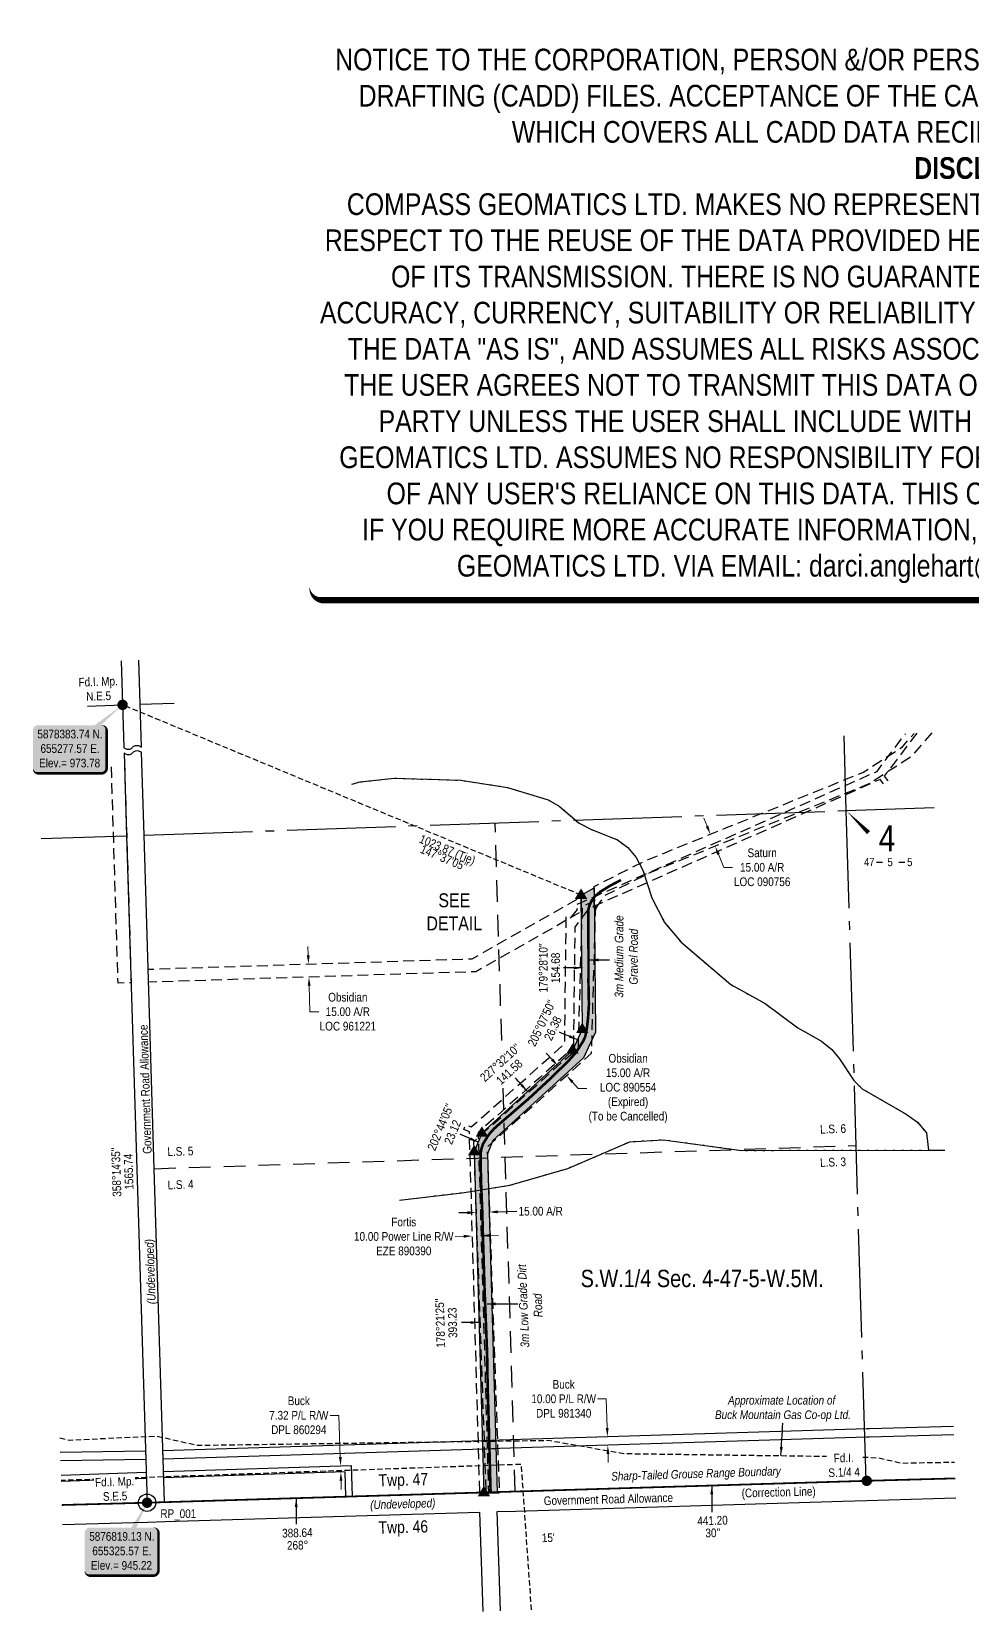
# Model space of a CAD drawing. Extents: x 655193 to 657088, y 5876694 to 5878514.
# Drawn here: x 655193 to 656277, y 5876694 to 5878514 of the extents above; entities that cross this region are included whole.
import ezdxf
from ezdxf.enums import TextEntityAlignment as Align

# ---------------------------------------------------------------- set-up
doc = ezdxf.new("R2010")
doc.units = 0
doc.header["$LTSCALE"] = 5
doc.header["$PDSIZE"] = 0.5
for name, pattern in [('DASHDOT2', [12.7, 6.35, -3.175, 0, -3.175]), ('foc-ACCESSROAD', [3.75, 2.5, -1.25]), ('foc-FLOWLINE', [3.75, 2.5, -1.25]), ('foc-LSD', [8, 5, -3]), ('foc-QUARTERLINE', [33, 25, -3, 2, -3]), ('foc-TIELINE', [1.875, 1.25, -0.625]), ('foc-WHEELTRACKS', [2, 0.4, -1.6]), ('UG_PIPE', [1.875, 1.25, -0.625])]:
    doc.linetypes.add(name, pattern=pattern)
doc.layers.get('Defpoints').update_dxf_attribs({"color": 9})
for name, color, linetype in [('10', 1, 'Continuous'), ('9', 3, 'Continuous'), ('AS-PIPE-UG', 44, 'UG_PIPE'), ('AS-PIPE-UG-T', 44, 'Continuous'), ('AS-ROADS', 254, 'Continuous'), ('AS-WILDLIFE', 131, 'DASHDOT2'), ('C-AR', 13, 'foc-ACCESSROAD'), ('C-SYMBOL', 7, 'Continuous'), ('D-TXT', 6, 'Continuous'), ('DETAIL-T', 7, 'Continuous'), ('F-AR', 190, 'foc-ACCESSROAD'), ('F-EZE', 190, 'foc-FLOWLINE'), ('F-RW', 190, 'Continuous'), ('L-BD', 7, 'Continuous'), ('L-MON', 1, 'Continuous'), ('L-ROAD-T', 7, 'Continuous'), ('L-SEC', 7, 'Continuous'), ('L-SECLBL', 7, 'Continuous'), ('L-SECQ', 8, 'foc-QUARTERLINE'), ('L-SECTION-LSD', 7, 'foc-LSD'), ('L-TIE', 7, 'foc-TIELINE'), ('P-PROPOSED', 10, 'Continuous'), ('P-PROPOSED-H', 21, 'Continuous'), ('P-TXT', 4, 'Continuous'), ('T-WATER-P3', 160, 'foc-WHEELTRACKS')]:
    doc.layers.add(name, color=color, linetype=linetype)
for name, color, linetype, lineweight in [('C-AR-T', 13, 'Continuous', 9), ('F-AR-T', 190, 'Continuous', 9), ('F-EZE-T', 190, 'Continuous', 9), ('F-RW-T', 190, 'Continuous', 9), ('T-TEXT', 48, 'Continuous', 18)]:
    doc.layers.add(name, color=color, linetype=linetype, lineweight=lineweight)
doc.layers.add('DISCLAIMER', color=7, linetype='Continuous', plot=False)
doc.styles.add('100L', font='ARIALN.TTF', dxfattribs={"height": 11})
doc.styles.add('175L', font='ARIALN.TTF', dxfattribs={"height": 20})
doc.styles.add('240', font='ARIALN.TTF', dxfattribs={"height": 30})
doc.styles.add('80', font='ARIALN.TTF', dxfattribs={"height": 10})
doc.styles.add('80CG', font='ARIALN.TTF', dxfattribs={"height": 10})
doc.styles.add('80L', font='ARIALN.TTF', dxfattribs={"height": 10})
doc.styles.add('80LS', font='ARIALNI.TTF', dxfattribs={"height": 10})
doc.styles.add('foc-LtypeFont', font='ARIALN.TTF', dxfattribs={"height": 7.35})
doc.styles.add('SIMPLEX', font='ARIALN.TTF')
doc.linetypes.add('foc-TOPO-flowdirection-NOLINE', pattern='A,0,[">",foc-LtypeFont,S=0.3,R=0,X=0,Y=-0.945],-20,[">",foc-LtypeFont,S=0.3,R=0,X=0,Y=-0.945],0', length=20)
doc.dimstyles.new('Compass 5 000', dxfattribs={"dimscale": 5, "dimtxt": 9, "dimasz": 2, "dimexe": 0.2, "dimexo": 0.0625, "dimgap": 0.5, "dimtad": 0, "dimtih": 1, "dimtoh": 1, "dimzin": 0, "dimdsep": 46, "dimtxsty": '80CG', "dimcen": 0.1, "dimse1": 1, "dimse2": 1, "dimclrd": 256, "dimclrt": 256, "dimaunit": 1, "dimadec": 4, "dimazin": 0, "dimtfac": 0.06, "dimtofl": 0, "dimtmove": 0, "dimatfit": 1, "dimfxl": 0.2, "dimtolj": 1, "dimtzin": 0, "dimlwd": -1, "dimarcsym": 0})

# ---------------------------------------------------------------- blocks, each defined once
blk = doc.blocks.new('L-SECLBL')
at = {"layer": '9', "color": 7}
for p, q in [((-5.1, -27.8), (-12.3, -27.8)), ((20.7, -27.8), (13.5, -27.8))]:
    blk.add_line(p, q, dxfattribs=at)
at = {"layer": '10', "color": 2, "style": 'SIMPLEX'}
blk.add_attdef('SEC', text='', height=30, dxfattribs=at).set_placement((0, 0), align=Align.MIDDLE)
at = {"layer": '10', "color": 5, "style": '80L'}
blk.add_attdef('TWP', text='', height=9.5, dxfattribs=at).set_placement((-14.4, -27.4), align=Align.MIDDLE_RIGHT)
blk.add_attdef('RGE', text='', height=9.5, dxfattribs=at).set_placement((3.6, -27.4), align=Align.MIDDLE_CENTER)
blk.add_attdef('MER', text='', height=9.5, dxfattribs=at).set_placement((23.2, -27.4), align=Align.MIDDLE_LEFT)
blk = doc.blocks.new('*D30')
at = {"layer": 'C-AR-T', "transparency": 16777216}
for p, q in [((655511.3, 5877449.9), (655510.9, 5877459.9)), ((655512.4, 5877414.9), (655513.3, 5877384.9)), ((655513.3, 5877384.9), (655523.3, 5877384.9))]:
    blk.add_line(p, q, dxfattribs=at)
for points in [[(655512.9, 5877449.9), (655509.6, 5877449.8), (655511.6, 5877439.9)], [(655514, 5877414.9), (655510.7, 5877414.8), (655512.1, 5877424.9)]]:
    blk.add_solid(points, dxfattribs=at)
at = {"layer": 'Defpoints', "color": 0, "transparency": 16777216}
for p in [(655548.2, 5877441), (655512.1, 5877424.9), (655548.7, 5877426)]:
    blk.add_point(p, dxfattribs=at)
at = {"layer": 'C-AR-T', "transparency": 16777216, "insert": (655556.9, 5877384.9), "char_height": 10, "attachment_point": 5, "style": '80CG'}
blk.add_mtext('\\A1;Obsidian\\P15.00 A/R\\PLOC 961221', dxfattribs=at)
blk = doc.blocks.new('*D31')
at = {"layer": 'Defpoints', "color": 0, "transparency": 16777216}
for p in [(655856, 5876895.3), (655889.6, 5876896.4), (655889.9, 5876886.4)]:
    blk.add_point(p, dxfattribs=at)
at = {"layer": 'F-RW-T', "transparency": 16777216}
for p, q in [((655854.7, 5876938.8), (655844.7, 5876938.8)), ((655855.7, 5876905.3), (655854.7, 5876938.8)), ((655856.7, 5876875.4), (655857, 5876865.4))]:
    blk.add_line(p, q, dxfattribs=at)
for points in [[(655857.4, 5876905.4), (655854.1, 5876905.3), (655856, 5876895.3)], [(655858.3, 5876875.4), (655855, 5876875.3), (655856.4, 5876885.3)]]:
    blk.add_solid(points, dxfattribs=at)
at = {"layer": 'F-RW-T', "transparency": 16777216, "insert": (655805.6, 5876938.8), "char_height": 10, "attachment_point": 5, "style": '80CG'}
blk.add_mtext('\\A1;Buck\\P10.00 P/L R/W\\PDPL 981340', dxfattribs=at)
blk = doc.blocks.new('*D32')
at = {"layer": 'Defpoints', "color": 0, "transparency": 16777216}
for p in [(655446, 5876858.4), (655548.6, 5876861.7), (655446.2, 5876851.1)]:
    blk.add_point(p, dxfattribs=at)
at = {"layer": 'F-RW-T', "transparency": 16777216}
for p, q in [((655546.7, 5876919.8), (655536.7, 5876919.8)), ((655548.2, 5876871.7), (655546.7, 5876919.8)), ((655549.1, 5876844.4), (655549.4, 5876834.4))]:
    blk.add_line(p, q, dxfattribs=at)
for points in [[(655549.9, 5876871.8), (655546.6, 5876871.6), (655548.6, 5876861.7)], [(655550.8, 5876844.4), (655547.4, 5876844.3), (655548.8, 5876854.4)]]:
    blk.add_solid(points, dxfattribs=at)
at = {"layer": 'F-RW-T', "transparency": 16777216, "insert": (655500.4, 5876919.8), "char_height": 10, "attachment_point": 5, "style": '80CG'}
blk.add_mtext('\\A1;Buck\\P7.32 P/L R/W\\PDPL 860294', dxfattribs=at)
blk = doc.blocks.new('fdia')
at = {"color": 255, "const_width": 1}
blk.add_lwpolyline([(-0.5, 0, 1), (0.5, 0, 1)], format="xyb", close=True, dxfattribs=at)
blk = doc.blocks.new('Fdiaa')
blk.add_blockref('fdia', (0, 0))
blk = doc.blocks.new('fdib')
at = {"color": 1, "const_width": 1.6}
blk.add_lwpolyline([(-0.4, 0, 1), (0.4, 0, 1)], format="xyb", close=True, dxfattribs=at)
at = {"color": 1}
blk.add_circle((0, 0), 0.8, dxfattribs=at)
blk = doc.blocks.new('Fdibb')
blk.add_blockref('fdib', (0, 0))
blk = doc.blocks.new('fdicc')
for name in ['Fdibb', 'Fdiaa']:
    blk.add_blockref(name, (0, 0))
blk = doc.blocks.new('FDI')
blk.add_blockref('fdicc', (0, 0))
blk = doc.blocks.new('TRIA')
blk.add_hatch(color=255).paths.add_polyline_path([(-0.04, 1.52), (-1.47, -0.87), (1.39, -0.87)])
blk = doc.blocks.new('TRIAA')
blk.add_blockref('TRIA', (0, 0))
blk = doc.blocks.new('TRIB')
at = {"color": 1}
blk.add_lwpolyline([(-1.12, -0.67), (-0.04, 1.13), (1.04, -0.67)], close=True, dxfattribs=at)
blk = doc.blocks.new('TRIBB')
blk.add_blockref('TRIB', (0, 0))
blk = doc.blocks.new('TRICC')
for name in ['TRIAA', 'TRIBB']:
    blk.add_blockref(name, (0, 0))
blk = doc.blocks.new('plspike')
blk.add_blockref('TRICC', (0, 0))
blk = doc.blocks.new('*D33')
at = {"layer": 'Defpoints', "color": 0, "transparency": 16777216}
for p in [(655980.2, 5877591.7), (655980.2, 5877575.5), (655985.8, 5877577.8)]:
    blk.add_point(p, dxfattribs=at)
at = {"layer": 'F-AR-T', "transparency": 16777216}
for p, q in [((655970.8, 5877598.7), (655967, 5877607.9)), ((655983.9, 5877566.3), (655990, 5877551.3)), ((655990, 5877551.3), (656000, 5877551.3))]:
    blk.add_line(p, q, dxfattribs=at)
for points in [[(655972.3, 5877599.3), (655969.3, 5877598.1), (655974.6, 5877589.4)], [(655985.5, 5877566.9), (655982.4, 5877565.6), (655980.2, 5877575.5)]]:
    blk.add_solid(points, dxfattribs=at)
at = {"layer": 'F-AR-T', "transparency": 16777216, "insert": (656034.3, 5877551.3), "char_height": 10, "attachment_point": 5, "style": '80CG'}
blk.add_mtext('\\A1;Saturn\\P15.00 A/R\\PLOC 090756', dxfattribs=at)
blk = doc.blocks.new('*D34')
at = {"layer": 'Defpoints', "color": 0, "transparency": 16777216}
for p in [(655700.4, 5877126.6), (655700.4, 5877126.4), (655710.4, 5877126.9)]:
    blk.add_point(p, dxfattribs=at)
at = {"layer": 'F-EZE-T', "transparency": 16777216}
for p, q in [((655690.5, 5877126.2), (655680.5, 5877125.9)), ((655720.4, 5877127), (655730.4, 5877127.3))]:
    blk.add_line(p, q, dxfattribs=at)
for points in [[(655720.4, 5877128.7), (655720.5, 5877125.4), (655710.4, 5877126.7)], [(655690.4, 5877127.8), (655690.5, 5877124.5), (655700.4, 5877126.4)]]:
    blk.add_solid(points, dxfattribs=at)
at = {"layer": 'F-EZE-T', "transparency": 16777216, "insert": (655621.3, 5877125.9), "char_height": 10, "attachment_point": 5, "style": '80CG'}
blk.add_mtext('\\A1;Fortis\\P10.00 Power Line R/W\\PEZE 890390', dxfattribs=at)
blk = doc.blocks.new('*D35')
at = {"layer": 'Defpoints', "color": 0, "transparency": 16777216}
for p in [(655704.6, 5877156.3), (655719.6, 5877156.7), (655719.7, 5877154)]:
    blk.add_point(p, dxfattribs=at)
at = {"layer": 'P-TXT', "transparency": 16777216}
for p, q in [((655694.7, 5877153.3), (655684.7, 5877153)), ((655729.7, 5877154.3), (655751.8, 5877155))]:
    blk.add_line(p, q, dxfattribs=at)
for points in [[(655694.6, 5877155), (655694.7, 5877151.6), (655704.7, 5877153.6)], [(655729.6, 5877156), (655729.7, 5877152.6), (655719.7, 5877154)]]:
    blk.add_solid(points, dxfattribs=at)
at = {"layer": 'P-TXT', "transparency": 16777216, "insert": (655779.1, 5877155), "char_height": 10, "attachment_point": 5, "style": '80CG'}
blk.add_mtext('\\A1;15.00 A/R', dxfattribs=at)
blk = doc.blocks.new('*U36')
h = blk.add_hatch(color=254)
edge = h.paths.add_edge_path()
edge.add_line((-36.5, -28.5), (36.5, -28.5))
edge.add_arc((36.5, -22.5), 6, 270, 360)
edge.add_line((42.5, -22.5), (42.5, 21))
edge.add_arc((36.5, 21), 6, 0, 90)
edge.add_line((36.5, 27), (-36.5, 27))
edge.add_arc((-36.5, 21), 6, 90, 180)
edge.add_line((-42.5, 21), (-42.5, -22.5))
edge.add_arc((-36.5, -22.5), 6, 180, 270)
at = {"color": 1, "flags": 128}
blk.add_lwpolyline([(29.3, 55.6, 0, 10, 0), (0, 0, 5, 5, 0)], format="xyseb", dxfattribs=at)
blk.add_lwpolyline([(-36.5, -28.5, 3, 3, 0), (36.5, -28.5, 3, 3, 0.414214), (42.5, -22.5, 3, 3, 0), (42.5, 21, 3, 0, 0.414214), (36.5, 27, 0, 0, 0), (-36.5, 27, 0, 0, 0.414214), (-42.5, 21, 0, 0, 0), (-42.5, -22.5, 0, 3, 0.414214)], format="xyseb", close=True, dxfattribs=at)
at = {"color": 1, "style": '80'}
blk.add_attdef('ENTER_TEXT_001', (-36, -5), '', height=10, dxfattribs=at)
blk = doc.blocks.new('*U37')
h = blk.add_hatch(color=254)
edge = h.paths.add_edge_path()
edge.add_line((-36.5, -28.5), (36.5, -28.5))
edge.add_arc((36.5, -22.5), 6, 270, 360)
edge.add_line((42.5, -22.5), (42.5, 21))
edge.add_arc((36.5, 21), 6, 0, 90)
edge.add_line((36.5, 27), (-36.5, 27))
edge.add_arc((-36.5, 21), 6, 90, 180)
edge.add_line((-42.5, 21), (-42.5, -22.5))
edge.add_arc((-36.5, -22.5), 6, 180, 270)
at = {"color": 1, "flags": 128}
blk.add_lwpolyline([(60.9, 50.4, 0, 10, 0), (0, 0, 5, 5, 0)], format="xyseb", dxfattribs=at)
blk.add_lwpolyline([(-36.5, -28.5, 3, 3, 0), (36.5, -28.5, 3, 3, 0.414214), (42.5, -22.5, 3, 3, 0), (42.5, 21, 3, 0, 0.414214), (36.5, 27, 0, 0, 0), (-36.5, 27, 0, 0, 0.414214), (-42.5, 21, 0, 0, 0), (-42.5, -22.5, 0, 3, 0.414214)], format="xyseb", close=True, dxfattribs=at)
at = {"color": 1, "style": '80'}
blk.add_attdef('ENTER_TEXT_001', (-36, -5), '', height=10, dxfattribs=at)
blk = doc.blocks.new('Disclaimer_Legal')
at = {"layer": 'DISCLAIMER', "color": 254, "flags": 128}
blk.add_lwpolyline([(-3612.9, -1104.6, 37.5, 37.5, 0), (4096.1, -1104.6, 37.5, 37.5, 0.414214), (4171.1, -1029.6, 37.5, 37.5, 0), (4171.1, 2078.7, 37.5, 0, 0.414214), (4096.1, 2153.7, 0, 0, 0), (-3612.9, 2153.7, 0, 0, 0.414214), (-3687.9, 2078.7, 0, 0, 0), (-3687.9, -1029.6, 0, 37.5, 0.414214)], format="xyseb", close=True, dxfattribs=at)
at = {"layer": 'DISCLAIMER', "color": 254, "insert": (241.6, 533.9), "char_height": 125, "width": 7717.568, "attachment_point": 5, "style": '80'}
blk.add_mtext('NOTICE TO THE CORPORATION, PERSON &/OR PERSONS REGARDING THIS COMPUTER AIDED DESIGN AND DRAFTING (CADD) FILES. ACCEPTANCE OF THE CADD DATA IS BASED ON THE FOLLOWING DISCLAIMER WHICH COVERS ALL CADD DATA RECIEVED FROM COMPASS GEOMATICS LTD.\\P{\\fArial Narrow|b1|i0|c0|p34;DISCLAIMER}\\PCOMPASS GEOMATICS LTD. MAKES NO REPRESENTATION OR WARRANTIES, EXPRESS OR IMPLIED, WITH RESPECT TO THE REUSE OF THE DATA PROVIDED HEREWITH, REGARDLESS OF ITS FORMAT OR THE MEANS OF ITS TRANSMISSION. THERE IS NO GUARANTEE OR REPRESENTATION TO THE USER AS TO THE ACCURACY, CURRENCY, SUITABILITY OR RELIABILITY OF THIS DATA FOR ANY PURPOSE. THE USER ACCEPTS THE DATA "AS IS", AND ASSUMES ALL RISKS ASSOCIATED WITH ITS USE. BY ACCEPTANCE OF THIS DATA, THE USER AGREES NOT TO TRANSMIT THIS DATA OR PROVIDE ACCESS OR ANY PART OF IT TO ANOTHER PARTY UNLESS THE USER SHALL INCLUDE WITH THE DATA A COPY OF THIS DISCLAIMER. COMPASS GEOMATICS LTD. ASSUMES NO RESPONSIBILITY FOR ACTUAL OR CONSEQUENTIAL DAMAGE AS A RESULT OF ANY USER\'S RELIANCE ON THIS DATA. THIS CADD FILE IS FOR ILLUSTRATION PURPOSES ONLY.\\PIF YOU REQUIRE MORE ACCURATE INFORMATION, PLEASE CONTACT DARCI ANGLEHART AT COMPASS GEOMATICS LTD. VIA EMAIL: darci.anglehart@compassgeomatics.ca OR CELL: 506-961-7292', dxfattribs=at)
blk = doc.blocks.new('*D47')
at = {"layer": 'C-AR-T', "transparency": 16777216}
for p, q in [((655792.3, 5877329.9), (655785.6, 5877337.3)), ((655815.7, 5877303.8), (655822.4, 5877296.4)), ((655822.4, 5877296.4), (655832.4, 5877296.4))]:
    blk.add_line(p, q, dxfattribs=at)
for points in [[(655793.5, 5877331), (655791, 5877328.7), (655799, 5877322.4)], [(655817, 5877305), (655814.5, 5877302.7), (655809, 5877311.3)]]:
    blk.add_solid(points, dxfattribs=at)
at = {"layer": 'Defpoints', "color": 0, "transparency": 16777216}
for p in [(655809, 5877311.3), (655781.7, 5877306.9), (655791.8, 5877295.7)]:
    blk.add_point(p, dxfattribs=at)
at = {"layer": 'C-AR-T', "transparency": 16777216, "insert": (655879.8, 5877296.4), "char_height": 10, "attachment_point": 5, "style": '80CG'}
blk.add_mtext('\\A1;Obsidian\\P15.00 A/R\\PLOC 890554\\P(Expired)\\P(To be Cancelled)', dxfattribs=at)

msp = doc.modelspace()

# ---------------------------------------------------------------- hatches: boundary and pattern name
at = {"layer": 'P-PROPOSED-H'}
h = msp.add_hatch(color=256, dxfattribs=at)
h.dxf.hatch_style = 1
h.paths.add_polyline_path([(655728.921, 5876831.392), (655713.931, 5876830.936), (655702.656, 5877223.91), (655711.589, 5877245.228), (655816.007, 5877340.79), (655827.207, 5877364.666), (655825.773, 5877519.298), (655840.692, 5877527.754), (655842.234, 5877361.39), (655828.322, 5877331.732), (655724.146, 5877236.391), (655717.739, 5877221.102)])

# ---------------------------------------------------------------- linework, layer by layer
at = {"color": 3}
msp.add_circle((655325.565, 5876819.126), 9.997, dxfattribs=at)
at = {"layer": 'AS-PIPE-UG', "flags": 128}
for points in [[(655225.109, 5876894.022), (655235.836, 5876891.262), (655336.192, 5876896.005), (655383.579, 5876885.328), (655788.381, 5876891.011), (655875.09, 5876875.783), (656144.42, 5876872.146), (656170.253, 5876870.564), (656194.172, 5876864.766), (656256.004, 5876865.928)], [(655768.549, 5876695.611), (655759.752, 5876821.59), (655756.84, 5876863.291), (655226.644, 5876844.71)]]:
    msp.add_lwpolyline(points, dxfattribs=at)
at = {"layer": 'AS-ROADS', "const_width": 3, "flags": 128}
for points in [[(655799.503, 5877316.928), (655810.956, 5877328.089), (655819.947, 5877338.208), (655828.102, 5877351.114), (655830.334, 5877355.924), (655832.348, 5877365.752), (655833.425, 5877375.492), (655833.848, 5877380.508), (655834.656, 5877393.386), (655834.151, 5877418.432), (655834.226, 5877452.947), (655833.888, 5877476.257), (655834.033, 5877493.238), (655833.867, 5877499.771), (655834.159, 5877503.354), (655835.351, 5877507.395), (655836.524, 5877510.113), (655838.373, 5877513.91), (655841.844, 5877518.074), (655847.954, 5877523.288), (655858.967, 5877530.047), (655871.593, 5877536.665)], [(655721.395, 5876831.788), (655720.664, 5876857.506), (655719.937, 5876885.795), (655718.832, 5876925.332), (655718.049, 5876950.508), (655717.406, 5876990.176), (655716.127, 5877022.779), (655714.491, 5877063.391), (655713.44, 5877098.152), (655712.81, 5877118.25), (655711.781, 5877155.296), (655710.406, 5877188.553), (655709.802, 5877216.265), (655710.106, 5877223.026), (655710.91, 5877227.205), (655712.595, 5877232.457), (655717.841, 5877241.08), (655720.293, 5877244.455), (655725.387, 5877250.121), (655732.164, 5877256.218), (655743.399, 5877265.817), (655765.193, 5877284.646), (655788.05, 5877305.767), (655799.503, 5877316.928)]]:
    msp.add_lwpolyline(points, dxfattribs=at)
at = {"layer": 'AS-WILDLIFE', "const_width": 1.999, "flags": 128}
msp.add_lwpolyline([(656256.585, 5876847.143), (656154.823, 5876844.344), (655713.931, 5876830.936), (655325.565, 5876819.126), (655227.523, 5876816.477)], dxfattribs=at)
at = {"layer": 'C-AR', "flags": 128}
for points in [[(655299.385, 5877672.515), (655302.45, 5877572.593), (655307.184, 5877418.286), (655292.195, 5877417.806), (655287.462, 5877572.114), (655284.399, 5877671.969)], [(655731.375, 5876830.116), (655716.384, 5876829.694), (655702.167, 5877235.365), (655822.512, 5877343.545), (655827.177, 5877506.178), (655842.399, 5877513.849), (655837.318, 5877336.689), (655717.4, 5877228.893), (655731.371, 5876830.219)]]:
    msp.add_lwpolyline(points, dxfattribs=at)
msp.add_lwpolyline([(655808.536, 5877490.238), (655704.44, 5877431.04), (655327.286, 5877418.933), (655326.826, 5877433.936), (655700.247, 5877445.923), (655825.792, 5877517.317), (655825.86, 5877509.953), (655825.951, 5877500.141), (655815.331, 5877494.09), (655808.536, 5877490.238)], close=True, dxfattribs=at)
at = {"layer": 'F-AR', "flags": 128}
msp.add_lwpolyline([(656229.782, 5877706.417), (656205.92, 5877678.774), (656180.009, 5877662.057), (656157.284, 5877647.395), (656132.122, 5877637.182), (656039.111, 5877599.426), (655905.81, 5877545.386), (655851.528, 5877517.967), (655844.747, 5877507.436), (655840.941, 5877500.879), (655840.888, 5877506.573), (655840.787, 5877517.473), (655840.678, 5877529.293), (655899.618, 5877558.993), (655995.301, 5877597.826), (656131.628, 5877653.166), (656150.338, 5877660.76), (656181.854, 5877681.095), (656195.976, 5877690.207), (656209.326, 5877705.672)], dxfattribs=at)
at = {"layer": 'F-RW', "flags": 128}
for points in [[(656255.035, 5876897.25), (656158.133, 5876894.774), (656155.076, 5876894.679), (655731.927, 5876881.459), (655727.782, 5876881.33), (655722.704, 5876881.171), (655716.913, 5876880.99), (655712.74, 5876880.86), (655344.145, 5876869.345), (655343.838, 5876879.347), (655712.405, 5876890.862), (655716.489, 5876890.989), (655722.275, 5876891.17), (655727.542, 5876891.335), (655731.503, 5876891.459), (656154.767, 5876904.681), (656157.849, 5876904.777), (656254.726, 5876907.252)], [(655225.625, 5876877.437), (655323.726, 5876879.039), (655324.033, 5876869.036), (655225.937, 5876867.434)], [(655226.45, 5876850.946), (655324.479, 5876854.472), (655324.704, 5876847.15), (655226.678, 5876843.625)]]:
    msp.add_lwpolyline(points, dxfattribs=at)
msp.add_lwpolyline([(655562.007, 5876826.316), (655554.685, 5876826.094), (655553.771, 5876854.546), (655344.806, 5876847.808), (655344.581, 5876855.129), (655560.858, 5876862.102), (655562.007, 5876826.316)], close=True, dxfattribs=at)
at = {"layer": 'L-SEC'}
for p, q in [((655295.805, 5877789.23), (655298.87, 5877689.301)), ((655318.974, 5877689.917), (655315.906, 5877789.914)), ((655256.935, 5877737.169), (655297.36, 5877738.544)), ((655317.461, 5877739.228), (655356.857, 5877740.446)), ((655299.057, 5877683.22), (655301.99, 5877587.597)), ((655322.09, 5877588.3), (655319.159, 5877683.837)), ((655301.99, 5877587.597), (655313.777, 5877203.362)), ((655313.777, 5877203.362), (655325.565, 5876819.126)), ((656154.823, 5876844.344), (655713.931, 5876830.936)), ((656154.823, 5876844.344), (656256.585, 5876847.143)), ((655750.514, 5876809.484), (656127.351, 5876820.719)), ((656127.351, 5876820.719), (656154.675, 5876821.533)), ((656154.675, 5876821.533), (656257.286, 5876824.592)), ((655346.352, 5876797.473), (655708.688, 5876808.236)), ((655708.688, 5876808.236), (655712.589, 5876693.863)), ((655728.791, 5876808.836), (655750.514, 5876809.484)), ((655732.692, 5876694.491), (655728.791, 5876808.836)), ((655228.224, 5876793.964), (655310.129, 5876796.397)), ((655310.129, 5876796.397), (655326.248, 5876796.875)), ((655326.248, 5876796.875), (655346.352, 5876797.473))]:
    msp.add_line(p, q, dxfattribs=at)
at = {"layer": 'L-SEC', "flags": 128}
for points in [[(655298.87, 5877689.301, 0.09819619), (655302.331, 5877687.601, 0.11502491), (655305.633, 5877687.497, 0.18910183), (655308.922, 5877689.61, -0.18910183), (655312.21, 5877691.723, -0.11502491), (655315.512, 5877691.618, -0.09819619), (655318.973, 5877689.918)], [(655299.057, 5877683.22, 0.09819619), (655302.518, 5877681.52, 0.11502491), (655305.819, 5877681.416, 0.18910183), (655309.108, 5877683.529, -0.18910183), (655312.397, 5877685.642, -0.11502491), (655315.699, 5877685.537, -0.09819619), (655319.159, 5877683.837)]]:
    msp.add_lwpolyline(points, format="xyb", dxfattribs=at)
msp.add_lwpolyline([(655227.523, 5876816.477), (655325.565, 5876819.126)], dxfattribs=at)
at = {"layer": 'L-SECLBL', "flags": 128}
msp.add_lwpolyline([(656131.219, 5877616.636, 0, 4.999, 0), (656156.856, 5877591.271, 0, 0, 0)], format="xyseb", dxfattribs=at)
at = {"layer": 'L-SECQ'}
for p, q in [((656131.219, 5877616.636), (656128.679, 5877702.733)), ((656131.219, 5877616.636), (656232.669, 5877620.189)), ((655322.09, 5877588.3), (656131.219, 5877616.636)), ((655203.609, 5877584.607), (655301.99, 5877587.597))]:
    msp.add_line(p, q, dxfattribs=at)
at = {"layer": 'L-SECTION-LSD'}
msp.add_line((655749.836, 5876832.028), (655726.654, 5877602.468), dxfattribs=at)
at = {"layer": 'L-TIE'}
msp.add_line((655825.773, 5877519.298), (655297.36, 5877738.544), dxfattribs=at)
at = {"layer": 'P-PROPOSED', "flags": 128}
msp.add_lwpolyline([(655728.921, 5876831.392), (655713.931, 5876830.936), (655702.656, 5877223.91), (655711.589, 5877245.228), (655816.007, 5877340.79), (655827.207, 5877364.666), (655825.773, 5877519.298), (655840.692, 5877527.754), (655842.234, 5877361.39), (655828.322, 5877331.732), (655724.146, 5877236.391), (655717.739, 5877221.102), (655728.921, 5876831.392)], close=True, dxfattribs=at)
at = {"layer": 'T-WATER-P3', "flags": 128}
for points in [[(655561.676, 5877647.161), (655571.221, 5877649.753), (655610.297, 5877654.008), (655686.929, 5877651.705), (655740.952, 5877643.368), (655787.656, 5877629.125), (655800.518, 5877621.767), (655823.278, 5877602.308), (655837.58, 5877594.854), (655867.621, 5877583.096), (655879.557, 5877574.044), (655888.96, 5877562.716), (655896.931, 5877548.002), (655907.106, 5877516), (655921.945, 5877487.744), (655940.993, 5877464.92), (655998.282, 5877416.225), (656037.763, 5877394.28), (656075.383, 5877366.484), (656102.623, 5877350.891), (656114.448, 5877341.353), (656123.481, 5877330.5), (656139.989, 5877305.76), (656149.656, 5877296.236), (656200.38, 5877266.839), (656213.161, 5877257.56), (656223.484, 5877245.174), (656225.976, 5877225.5), (656244.885, 5877225.333)], [(655616.422, 5877167.905), (655688.522, 5877176.361), (655743.466, 5877184.889), (655810.365, 5877204.39), (655881.66, 5877235.078), (655920.534, 5877237.47), (656010.561, 5877225.109), (656225.976, 5877225.5)]]:
    msp.add_lwpolyline(points, dxfattribs=at)
at = {"layer": 'T-WATER-P3', "linetype": 'foc-TOPO-flowdirection-NOLINE', "flags": 128}
for points in [[(655561.676, 5877647.161), (655571.221, 5877649.753), (655610.297, 5877654.008), (655686.929, 5877651.705), (655740.952, 5877643.368), (655787.656, 5877629.125), (655800.518, 5877621.767), (655823.278, 5877602.308), (655837.58, 5877594.854), (655867.621, 5877583.096), (655879.557, 5877574.044), (655888.96, 5877562.716), (655896.931, 5877548.002), (655907.106, 5877516), (655921.945, 5877487.744), (655940.993, 5877464.92), (655998.282, 5877416.225), (656037.763, 5877394.28), (656075.383, 5877366.484), (656102.623, 5877350.891), (656114.448, 5877341.353), (656123.481, 5877330.5), (656139.989, 5877305.76), (656149.656, 5877296.236), (656200.38, 5877266.839), (656213.161, 5877257.56), (656223.484, 5877245.174), (656225.976, 5877225.5), (656244.885, 5877225.333)], [(655616.422, 5877167.905), (655688.522, 5877176.361), (655743.466, 5877184.889), (655810.365, 5877204.39), (655881.66, 5877235.078), (655920.534, 5877237.47), (656010.561, 5877225.109), (656225.976, 5877225.5)]]:
    msp.add_lwpolyline(points, dxfattribs=at)

# ---------------------------------------------------------------- block references
at = {"layer": 'C-AR', "color": 6, "xscale": 0.199950672, "yscale": 0.199950672, "zscale": 0.199950672}
msp.add_blockref('Disclaimer_Legal', (656250.275, 5878080.006), dxfattribs=at)
at = {"layer": 'DETAIL-T', "color": 6}
ref = msp.add_blockref('*U37', (655236.509, 5877688.136), dxfattribs=dict(at, xscale=0.99975336, yscale=0.99975336, zscale=0.99975336))
ref.add_attrib('ENTER_TEXT_001', '5878383.74 N.', (655199.199, 5877699.905), dxfattribs={"layer": '0', "color": 1, "height": 9.99753, "style": '80'})
ref.add_attrib('ENTER_TEXT_002', '655277.57 E.', (655202.721, 5877683.202), dxfattribs={"layer": '0', "color": 1, "height": 9.99753, "style": '80'})
ref.add_attrib('ENTER_TEXT_003', 'Elev.= 973.78', (655201.129, 5877666.498), dxfattribs={"layer": '0', "color": 1, "height": 9.99753, "style": '80'})
ref = msp.add_blockref('*U36', (655296.228, 5876763.514), dxfattribs=dict(at, xscale=0.99975336, yscale=0.99975336, zscale=0.99975336))
ref.add_attrib('ENTER_TEXT_001', '5876819.13 N.', (655258.918, 5876775.284), dxfattribs={"layer": '0', "color": 1, "height": 9.99753, "style": '80'})
ref.add_attrib('ENTER_TEXT_002', '655325.57 E.', (655262.44, 5876758.58), dxfattribs={"layer": '0', "color": 1, "height": 9.99753, "style": '80'})
ref.add_attrib('ENTER_TEXT_003', 'Elev.= 945.22', (655260.892, 5876741.877), dxfattribs={"layer": '0', "color": 1, "height": 9.99753, "style": '80'})
at = {"layer": 'L-MON', "xscale": 5.000000000000025, "yscale": 5.000000000000025, "zscale": 5.000000000000025}
for name, p in [('FDI', (655297.36, 5877738.544)), ('plspike', (655825.773, 5877519.298)), ('plspike', (655827.207, 5877364.666)), ('plspike', (655816.007, 5877340.79)), ('plspike', (655711.589, 5877245.228)), ('plspike', (655702.656, 5877223.91)), ('plspike', (655713.931, 5876830.936)), ('FDI', (655325.565, 5876819.126))]:
    msp.add_blockref(name, p, dxfattribs=at)
at = {"layer": 'L-MON', "color": 6, "xscale": 5.000000000000009, "yscale": 5.000000000000009, "zscale": 5.000000000000009}
msp.add_blockref('FDI', (656154.823, 5876844.344), dxfattribs=at)
at = {"layer": 'L-SECLBL', "xscale": 0.999747000000003, "yscale": 0.999747000000003, "zscale": 0.999747000000003}
msp.add_blockref('L-SECLBL', (656178.147, 5877584.821), dxfattribs=at).add_auto_attribs({'SEC': '4', 'TWP': '47', 'RGE': '5', 'MER': '5'})

# ---------------------------------------------------------------- texts
at = {"color": 3, "style": '80'}
msp.add_attdef('RP_001', (655340.879, 5876801.508), 'RP', height=9.9975, dxfattribs=at)
at = {"layer": 'AS-PIPE-UG-T', "insert": (655979.667, 5876942.199), "char_height": 9.99747, "width": 155.58587, "attachment_point": 1, "style": '80CG'}
msp.add_mtext('\\pi15.28829;{\\fArial Narrow|b0|i1|c0|p34;Approximate Location of\\P\\pi0.2989;Buck Mountain Gas Co-op Ltd.}', dxfattribs=at)
at = {"layer": 'AS-WILDLIFE', "insert": (655958.079, 5876851.082), "char_height": 9.99747, "attachment_point": 5, "rotation": 1.856893, "style": '240'}
msp.add_mtext_dynamic_manual_height_columns('{\\fArial Narrow|b0|i1|c0|p34;Sharp-Tailed Grouse Range Boundary}', width=196.24406, gutter_width=44.989, heights=[0], dxfattribs=at)
at = {"layer": 'C-SYMBOL', "color": 3, "style": '175L'}
msp.add_text('S.W.1/4 Sec. 4-47-5-W.5M.', height=19.99494, dxfattribs=at).set_placement((655965.165, 5877061.538), align=Align.BOTTOM_CENTER)
at = {"layer": 'D-TXT', "color": 3, "insert": (655592.105, 5876797.46), "char_height": 13.9965, "attachment_point": 1, "rotation": 1.472659, "style": '80L'}
msp.add_mtext_dynamic_manual_height_columns('Twp. 46', width=56.41222, gutter_width=47.488, heights=[0], dxfattribs=at)
at = {"layer": 'DETAIL-T', "color": 3, "insert": (655679.573, 5877500.015), "char_height": 15.9961, "width": 63.62043, "attachment_point": 5, "style": '80CG'}
msp.add_mtext('SEE\\PDETAIL', dxfattribs=at)
at = {"layer": 'L-BD', "style": '80L'}
for s, height, rotation, p in [("179°28'10''", 9.99753, 90.0146, (655782.03, 5877435.412)), ('154.68', 9.9975, 90.0146, (655796.276, 5877435.416)), ("205°07'50''", 9.99753, 64.8692, (655780.197, 5877371.8)), ('26.38', 9.9975, 64.8692, (655793.095, 5877365.75)), ("202°44'05''", 9.99753, 67.2646, (655663.729, 5877251.973)), ('23.12', 9.9975, 67.2646, (655677.561, 5877246.178)), ("358°14'35''", 9.99753, 91.7572, (655290.122, 5877200.106)), ('1565.74', 9.9975, 91.7572, (655304.362, 5877200.543)), ("178°21'25''", 9.99753, 91.6435, (655663.288, 5877026.085)), ('393.23', 9.9975, 91.6435, (655677.529, 5877026.494)), ('441.20', 9.9975, 1.548, (655977.085, 5876798.627)), ('388.64', 9.9975, 1.548, (655498.714, 5876784.387)), ("15'", 9.9975, 1.548, (655787.898, 5876778.734)), ("30''", 9.9975, 1.548, (655977.47, 5876784.385)), ('268°', 9.9975, 1.548, (655499.099, 5876770.146))]:
    msp.add_text(s, height=height, rotation=rotation, dxfattribs=at).set_placement(p, align=Align.MIDDLE)
at = {"layer": 'L-MON', "insert": (655269.469, 5877756.896), "char_height": 9.99753, "width": 44.31826, "attachment_point": 5, "rotation": 1.948588, "style": '80CG'}
msp.add_mtext('\\A1;Fd.I. Mp.\\PN.E.5', dxfattribs=at)
at = {"layer": 'L-ROAD-T', "style": '80L'}
for s, rotation, p in [('Government Road Allowance', 91.838751, (655323.492, 5877295.606)), ('(Correction Line)', 1.478776, (656053.297, 5876831.291)), ('Government Road Allowance', 1.478776, (655857.091, 5876823.198))]:
    msp.add_text(s, height=9.99747, rotation=rotation, dxfattribs=at).set_placement(p, align=Align.MIDDLE_CENTER)
at = {"layer": 'L-SECTION-LSD', "char_height": 9.99747, "attachment_point": 1, "rotation": 1.967391, "style": '100L', "bg_fill": 3, "box_fill_scale": 1.5, "bg_fill_color": 256, "bg_fill_transparency": 0}
for s, width, insert in [('\\pi1.75813;L.S. 5', 30.39345, (655347.066, 5877228.438)), ('\\pi1.9855;L.S. 4', 30.53217, (655347.066, 5877190.163))]:
    msp.add_mtext_dynamic_manual_height_columns(s, width=width, gutter_width=54.986, heights=[0], dxfattribs=dict(at, insert=insert))
at = {"layer": 'T-TEXT', "style": '80LS'}
for rotation, p in [(91.838751, (655329.3, 5877085.419)), (1.701546, (655620.194, 5876817.773))]:
    msp.add_text('(Undeveloped)', height=9.99747, rotation=rotation, dxfattribs=at).set_placement(p, align=Align.MIDDLE_CENTER)
at = {"layer": 'T-TEXT', "char_height": 9.99747, "attachment_point": 1, "style": '80CG'}
for s, insert, width, rotation in [('\\pi0.36369;{\\fArial Narrow|b0|i1|c0|p34;3m Medium Grade \\P\\pi15.45878;Gravel Road}', (655864.232, 5877400.722), 94.65995, 89.875498), ('\\pi0.36369;{\\fArial Narrow|b0|i1|c0|p34;3m Low Grade Dirt \\P\\pi34.63537;Road}', (655756.045, 5876997.33), 96.65126, 92.306836)]:
    msp.add_mtext(s, dxfattribs=dict(at, insert=insert, width=width, rotation=rotation))

# ---------------------------------------------------------------- dimensions: what is measured, and where the dimension line sits
at = {"layer": 'C-AR-T'}
dim = msp.add_linear_dim(base=(655512.058, 5877424.864), p1=(655548.209, 5877441.042), p2=(655548.691, 5877426.04), angle=271.838665, text='Obsidian\\P15.00 A/R\\PLOC 961221', dimstyle='Compass 5 000', dxfattribs=at)
dim.commit()
dim.dimension.update_dxf_attribs({"geometry": '*D30', "text_midpoint": (655556.854, 5877384.899), "dimtype": 161})
at = {"layer": 'C-AR-T', "color": 6}
dim = msp.add_linear_dim(base=(655809.039, 5877311.269), p1=(655781.728, 5877306.872), p2=(655791.785, 5877295.716), angle=312.033127, text='Obsidian\\P15.00 A/R\\PLOC 890554\\P(Expired)\\P(To be Cancelled)', dimstyle='Compass 5 000', dxfattribs=at)
dim.commit()
dim.dimension.update_dxf_attribs({"geometry": '*D47', "text_midpoint": (655879.763, 5877296.414), "dimtype": 161})
at = {"layer": 'F-AR-T'}
dim = msp.add_linear_dim(base=(655980.186, 5877575.538), p1=(655980.208, 5877591.701), p2=(655985.833, 5877577.827), angle=292.067766, text='Saturn\\P15.00 A/R\\PLOC 090756', dimstyle='Compass 5 000', dxfattribs=at)
dim.commit()
dim.dimension.update_dxf_attribs({"geometry": '*D33', "text_midpoint": (656034.327, 5877551.264), "dimtype": 161})
at = {"layer": 'F-EZE-T'}
dim = msp.add_aligned_dim(p1=(655710.438, 5877126.873), p2=(655700.445, 5877126.586), distance=0.14, text='Fortis\\P10.00 Power Line R/W\\PEZE 890390', dimstyle='Compass 5 000', dxfattribs=at)
dim.commit()
dim.dimension.update_dxf_attribs({"geometry": '*D34', "text_midpoint": (655621.316, 5877125.872)})
at = {"layer": 'F-RW-T'}
for base, p1, p2, angle, text, picture, middle in [((655856.047, 5876895.349), (655889.942, 5876886.395), (655889.63, 5876896.398), 91.789259, 'Buck\\P10.00 P/L R/W\\PDPL 981340', '*D31', (655805.604, 5876938.817)), ((655548.554, 5876861.706), (655446.189, 5876851.077), (655445.953, 5876858.397), 91.846722, 'Buck\\P7.32 P/L R/W\\PDPL 860294', '*D32', (655500.428, 5876919.825))]:
    dim = msp.add_linear_dim(base=base, p1=p1, p2=p2, angle=angle, text=text, dimstyle='Compass 5 000', dxfattribs=at)
    dim.commit()
    dim.dimension.update_dxf_attribs({"geometry": picture, "text_midpoint": middle, "dimtype": 161})
at = {"layer": 'P-TXT', "color": 6}
dim = msp.add_linear_dim(base=(655719.664, 5877154.029), p1=(655704.597, 5877156.256), p2=(655719.587, 5877156.686), angle=1.643492, text='15.00 A/R', dimstyle='Compass 5 000', dxfattribs=at)
dim.commit()
dim.dimension.update_dxf_attribs({"geometry": '*D35', "text_midpoint": (655779.065, 5877154.951), "dimtype": 161})

# ---------------------------------------------------------------- leaders
at = {"layer": 'AS-PIPE-UG-T', "path_type": 1}
msp.add_leader([(656055.839, 5876873.342), (656058.122, 5876910.745)], dimstyle='Compass 5 000', override={"dimgap": 0.5, "dimtad": 0}, dxfattribs=at)
at = {"layer": 'L-BD', "color": 6, "path_type": 1}
for points in [[(655827.189, 5877435.418), (655805.212, 5877435.418)], [(655821.607, 5877352.728), (655800.601, 5877361.177)], [(655763.798, 5877293.009), (655749.692, 5877308.738)], [(655707.122, 5877234.569), (655686.195, 5877243.962)], [(655708.312, 5877026.766), (655687.791, 5877026.766)]]:
    msp.add_leader(points, dimstyle='Compass 5 000', override={"dimgap": 0.5, "dimtad": 0}, dxfattribs=at)
at = {"layer": 'L-BD', "path_type": 1}
for points in [[(655976.252, 5876838.914), (655976.252, 5876808.399)], [(655497.427, 5876824.352), (655497.427, 5876794.377)]]:
    msp.add_leader(points, dimstyle='Compass 5 000', override={"dimgap": 0.5, "dimtad": 0}, dxfattribs=at)
at = {"layer": 'T-TEXT', "path_type": 1}
for points in [[(655835.899, 5877444.592), (655858.287, 5877444.592)], [(655717.361, 5877048.288), (655752.769, 5877048.288)]]:
    msp.add_leader(points, dimstyle='Compass 5 000', override={"dimgap": 0.5, "dimtad": 0}, dxfattribs=at)

# ---------------------------------------------------------------- next in the draw order: linework, layer by layer
at = {"layer": 'L-SEC'}
for p, q in [((655333.88, 5877204.023), (655322.09, 5877588.3)), ((655345.668, 5876819.737), (655333.88, 5877204.023))]:
    msp.add_line(p, q, dxfattribs=at)

# ---------------------------------------------------------------- next in the draw order: texts
at = {"layer": 'D-TXT', "color": 3, "insert": (655592.105, 5876851.841), "char_height": 13.9965, "attachment_point": 1, "rotation": 1.536172, "style": '80L', "bg_fill": 3, "box_fill_scale": 1.15, "bg_fill_color": 256, "bg_fill_true_color": 256, "bg_fill_transparency": 0}
msp.add_mtext_dynamic_manual_height_columns('Twp. 47', width=56.41222, gutter_width=47.488, heights=[0], dxfattribs=at)
at = {"layer": 'L-MON', "insert": (655288.452, 5876834.909), "char_height": 9.99753, "width": 44.31826, "attachment_point": 5, "rotation": 1.765668, "style": '80CG', "bg_fill": 3, "box_fill_scale": 1.15, "bg_fill_color": 256, "bg_fill_true_color": 256, "bg_fill_transparency": 0}
msp.add_mtext('\\A1;Fd.I. Mp.\\PS.E.5', dxfattribs=at)
at = {"layer": 'L-SECTION-LSD', "char_height": 9.9975, "attachment_point": 1, "rotation": 1.967391, "style": '100L', "bg_fill": 3, "box_fill_scale": 1.5, "bg_fill_color": 256, "bg_fill_transparency": 0}
for s, width, insert in [('L.S. 6', 30.47542, (656100.852, 5877254.345)), ('L.S. 3', 30.36823, (656100.852, 5877216.07))]:
    msp.add_mtext_dynamic_manual_height_columns(s, width=width, gutter_width=54.986, heights=[0], dxfattribs=dict(at, insert=insert))

# ---------------------------------------------------------------- next in the draw order: linework, layer by layer
at = {"layer": 'F-EZE', "flags": 128}
msp.add_lwpolyline([(656212.397, 5877705.783), (656185.1, 5877669.664), (656179.982, 5877662.893), (656175.003, 5877656.304), (656179.114, 5877651.12), (656174.41, 5877647.39), (656170.299, 5877652.574), (656132.168, 5877635.673), (656053.457, 5877600.786), (655844.72, 5877508.271), (655842.191, 5877507.151), (655840.642, 5877506.464), (655834.468, 5877503.727), (655829.704, 5877497.337), (655825.389, 5877491.536), (655818.41, 5877482.194), (655816.796, 5877346.779), (655817.835, 5877346.305), (655822.871, 5877343.748), (655820.553, 5877338.469), (655814.308, 5877341.314), (655778.358, 5877309.282), (655707.028, 5877245.72), (655718.925, 5876831.088), (655708.932, 5876830.784), (655697.004, 5877246.508), (655690.475, 5877249.268), (655692.812, 5877254.798), (655699.163, 5877252.114), (655806.803, 5877348.032), (655808.423, 5877483.939), (655808.509, 5877491.073), (655808.555, 5877494.947), (655815.304, 5877494.926), (655821.362, 5877502.893), (655819.15, 5877507.883), (655825.703, 5877510.788), (655829.215, 5877512.344), (655842.499, 5877518.231), (655905.784, 5877546.221), (655913.318, 5877549.62), (655966.881, 5877573.36), (656026.542, 5877599.804), (656131.834, 5877646.471), (656166.711, 5877661.93), (656181.827, 5877681.93), (656188.632, 5877690.935), (656199.498, 5877705.313)], dxfattribs=at)
at = {"layer": 'L-SEC'}
msp.add_line((655713.931, 5876830.936), (655345.668, 5876819.737), dxfattribs=at)
at = {"layer": 'L-SECQ'}
msp.add_line((656153.992, 5876844.655), (656131.219, 5877616.636), dxfattribs=at)
at = {"layer": 'L-SECTION-LSD'}
msp.add_line((655333.88, 5877204.023), (656142.606, 5877230.649), dxfattribs=at)

# ---------------------------------------------------------------- next in the draw order: texts
at = {"layer": 'L-BD', "char_height": 9.99753, "attachment_point": 1, "style": '80L', "bg_fill": 3, "box_fill_scale": 1.15, "bg_fill_color": 256, "bg_fill_true_color": 256, "bg_fill_transparency": 0}
for s, insert, width, rotation, line_spacing_factor in [("\\pi0.66375;1023.87 (Tie)\\P\\pi6.27969;147°37'05''{\\H1.63975x; }", (655641.468, 5877589.662), 67.52536, 337.465749, 0.625001), ("\\pi0.21025;227°32'10'' \\P\\pi11.50351;141.58", (655708.015, 5877310.677), 56.29348, 42.4643, 0.9)]:
    msp.add_mtext(s, dxfattribs=dict(at, insert=insert, width=width, rotation=rotation, line_spacing_factor=line_spacing_factor))
at = {"layer": 'L-MON', "insert": (656128.452, 5876862.403), "char_height": 9.9975, "width": 35.83468, "attachment_point": 5, "rotation": 1.765668, "style": '80CG', "bg_fill": 3, "box_fill_scale": 1.15, "bg_fill_color": 256, "bg_fill_true_color": 256, "bg_fill_transparency": 0}
msp.add_mtext('\\A1;Fd.I.\\PS.1/4 4', dxfattribs=at)

doc.saveas('drawing.dxf')
